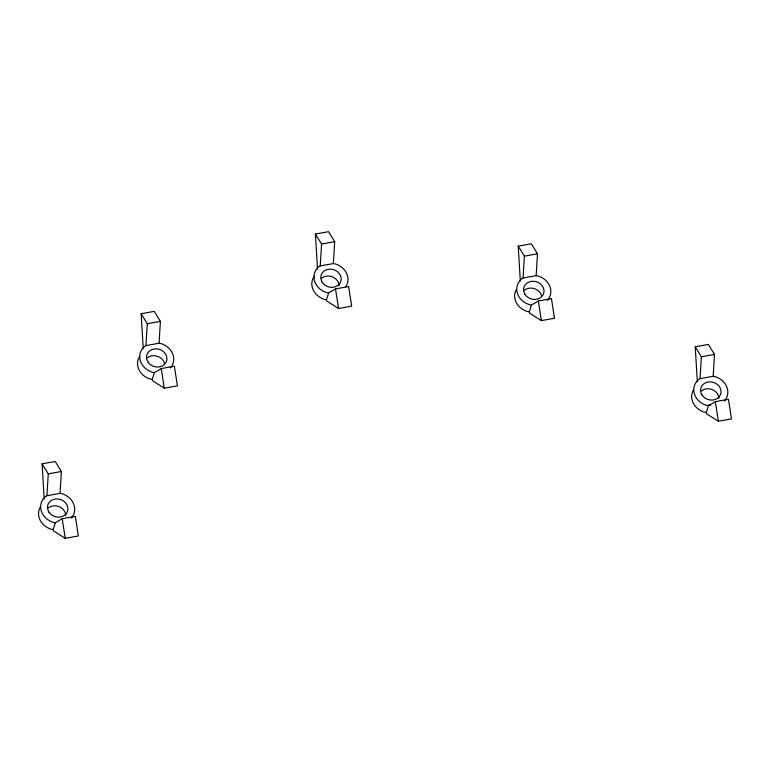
<?xml version="1.0" encoding="UTF-8"?>
<svg xmlns="http://www.w3.org/2000/svg" width="770" height="770" viewBox="0 0 770 770"><rect width="100%" height="100%" fill="white"/><g stroke="black" fill="none" stroke-linecap="round" stroke-linejoin="round"><path stroke-width="1.16" d="M46.922 495.707L48.26 473.848L42.1 463.838L55.209 461.49L61.379 471.5L60.031 493.349L46.922 495.707L45.469 496.612A17.229 14.967 17.4 0 0 53.496 522.407L55.325 522.734L62.206 518.711L75.325 516.352L78.367 535.959L65.248 538.307L53.611 530.953L53.178 529.577L55.325 522.734M145.953 345.595L147.301 323.737L141.131 313.727L154.25 311.378L160.41 321.388L159.072 343.237L145.953 345.595L144.51 346.5A17.229 14.967 17.4 0 0 152.527 372.295L154.366 372.622L161.248 368.589L174.367 366.241L177.408 385.837L164.289 388.195L152.643 380.842L152.219 379.456L154.366 372.622M320.233 265.91L321.571 244.052L315.411 234.042L328.521 231.693L334.69 241.703L333.352 263.561L320.233 265.91L318.78 266.815A17.229 14.967 17.4 0 0 326.807 292.61L328.636 292.937L335.518 288.914L348.637 286.556L351.678 306.162L338.559 308.51L326.923 301.157L326.49 299.78L328.636 292.937M523.042 278.008L524.38 256.15L518.22 246.14L531.338 243.792L537.499 253.802L536.161 275.65L523.042 278.008L521.598 278.913A17.229 14.967 17.4 0 0 529.616 304.708L531.444 305.036L538.336 301.012L551.445 298.654L554.496 318.26L541.377 320.609L529.731 313.255L529.308 311.879L531.444 305.036M700.055 378.638L701.393 356.789L695.233 346.779L708.342 344.431L714.512 354.431L713.164 376.289L700.055 378.638L698.602 379.552A17.229 14.967 17.4 0 0 706.629 405.347L710.643 405.28M706.311 412.508L708.458 405.675L715.34 401.642L728.459 399.293L731.5 418.89L718.381 421.248L706.745 413.894L706.311 412.508L704.483 412.191A17.229 14.967 17.4 0 1 693.289 390.207M321.571 244.052L334.69 241.703M147.301 323.737L160.41 321.388M524.38 256.15L537.499 253.802M48.26 473.848L61.379 471.5M701.393 356.789L714.512 354.431M536.161 275.65L537.989 275.978A17.229 14.967 17.4 0 1 547.46 300.367M333.352 263.561L335.181 263.879A17.229 14.967 17.4 0 1 345.855 286.7M529.308 311.879L527.469 311.552A17.229 14.967 17.4 0 1 516.285 289.568M326.49 299.78L324.661 299.453A17.229 14.967 17.4 0 1 313.977 276.632M713.164 376.289L715.003 376.617A17.229 14.967 17.4 0 1 724.464 401.006M159.072 343.237L160.901 343.564A17.229 14.967 17.4 0 1 170.372 367.954M152.219 379.456L150.391 379.138A17.229 14.967 17.4 0 1 139.707 356.317M60.031 493.349L61.87 493.676A17.229 14.967 17.4 0 1 71.331 518.066M53.178 529.577L51.349 529.25A17.229 14.967 17.4 0 1 40.155 507.266M715.34 401.642L718.381 421.248M538.336 301.012L541.377 320.609M335.518 288.914L338.559 308.51M161.248 368.589L164.289 388.195M62.206 518.711L65.248 538.307M695.233 346.779L697.341 381.776M518.22 246.14L520.327 281.137M315.411 234.042L317.519 269.038M141.131 313.727L143.249 348.723M42.1 463.838L44.208 498.835M147.253 357.915A10.337 8.98 17.4 0 1 164.414 363.007M48.212 508.027A10.337 8.98 17.4 0 1 59.319 506.718A10.337 8.98 17.4 0 1 65.758 515.496M701.345 390.967A10.337 8.98 17.4 0 1 712.452 389.659A10.337 8.98 17.4 0 1 718.891 398.436M524.332 290.329A10.337 8.98 17.4 0 1 541.493 295.42M321.523 278.23A10.337 8.98 17.4 0 1 332.63 276.931A10.337 8.98 17.4 0 1 339.07 285.699M147.936 361.948A10.337 8.98 17.4 0 0 165.637 362.997A10.337 8.98 17.4 0 0 156.58 348.839A10.337 8.98 17.4 0 0 147.936 361.948M48.895 512.06A10.337 8.98 17.4 0 0 66.595 513.118A10.337 8.98 17.4 0 0 57.538 498.95A10.337 8.98 17.4 0 0 48.895 512.06M702.028 395A10.337 8.98 17.4 0 0 719.729 396.05A10.337 8.98 17.4 0 0 710.672 381.891A10.337 8.98 17.4 0 0 702.028 395M525.024 294.361A10.337 8.98 17.4 0 0 542.725 295.42A10.337 8.98 17.4 0 0 533.668 281.262A10.337 8.98 17.4 0 0 525.024 294.361M322.207 282.263A10.337 8.98 17.4 0 0 339.917 283.322A10.337 8.98 17.4 0 0 330.85 269.163A10.337 8.98 17.4 0 0 322.207 282.263"/></g></svg>
